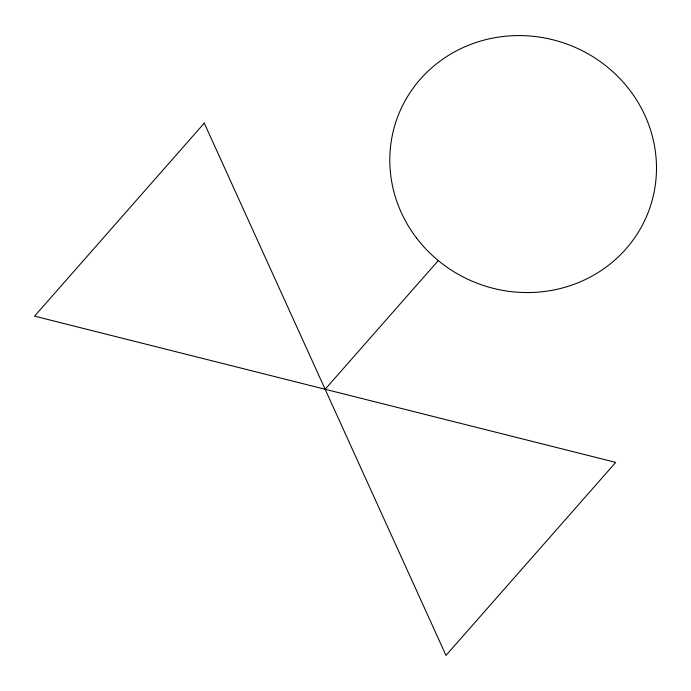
<?xml version="1.0" encoding="UTF-8"?>
<svg xmlns="http://www.w3.org/2000/svg" width="691" height="691" viewBox="0 0 691 691"><rect width="100%" height="100%" fill="white"/><g stroke="black" fill="none" stroke-linecap="round" stroke-linejoin="round"><path stroke-width="1.04" d="M325.133 389.266L438.275 260.585M204.277 123.119L34.55 316.141L615.716 462.391L445.989 655.413L204.277 123.119M416.423 237.868A134.071 127.731 20 0 0 645.74 218.261A134.071 127.731 20 0 0 507.263 36.079A134.071 127.731 20 0 0 416.423 237.868"/></g></svg>
